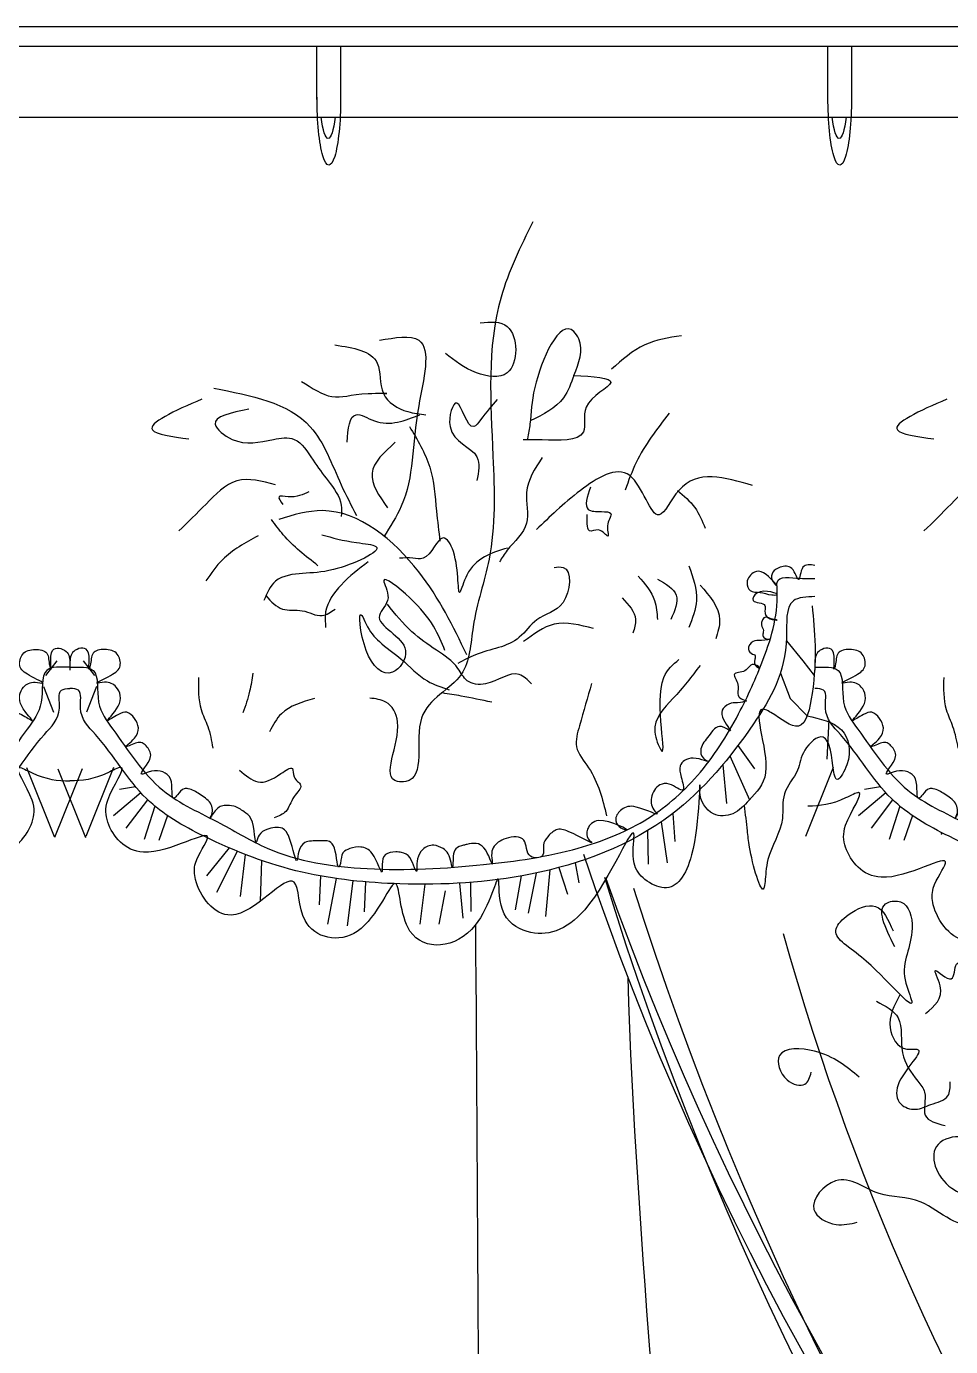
# Model space of a CAD drawing. Header units: inches. Extents: x 8.9 to 51.4, y 16 to 40.8.
# Drawn here: x 40.572 to 41.295, y 19.285 to 20.318 of the extents above; entities that cross this region are included whole.
import ezdxf

# ---------------------------------------------------------------- set-up
doc = ezdxf.new("R2010")
doc.units = ezdxf.units.IN
doc.header["$MEASUREMENT"] = 0
doc.layers.add('02', color=2, linetype='Continuous')
doc.layers.add('4', color=4, linetype='Continuous')

msp = doc.modelspace()

# ---------------------------------------------------------------- linework, layer by layer
at = {"layer": '02'}
for p, q in [((38.8495, 20.3024), (42.3624, 20.3023)), ((40.7995, 20.2608), (40.7995, 20.3024)), ((40.818, 20.3024), (40.818, 20.2616)), ((41.1992, 20.2608), (41.1992, 20.3024)), ((41.2177, 20.3024), (41.2177, 20.2616)), ((38.8508, 20.2469), (42.3617, 20.2469)), ((41.1668, 19.8369), (41.1797, 19.8213)), ((40.5959, 19.8213), (40.5871, 19.8099)), ((40.6166, 19.8213), (40.6254, 19.8099)), ((41.1797, 19.8213), (41.1885, 19.8099)), ((41.1621, 19.8117), (41.1698, 19.7918)), ((40.5856, 19.8012), (40.5933, 19.7813)), ((40.6269, 19.8012), (40.6192, 19.7813)), ((41.1698, 19.7918), (41.1829, 19.7783)), ((41.1999, 19.7753), (41.1983, 19.7443)), ((41.1288, 19.755), (41.1417, 19.7369)), ((41.1225, 19.7469), (41.1379, 19.7127)), ((40.5722, 19.7378), (40.5938, 19.6839)), ((40.6158, 19.7369), (40.5942, 19.683)), ((40.5967, 19.7369), (40.6183, 19.683)), ((40.6403, 19.7378), (40.6187, 19.6839)), ((41.1169, 19.74), (41.1199, 19.7097)), ((41.2033, 19.7379), (41.1817, 19.6839)), ((40.6618, 19.718), (40.6403, 19.7001)), ((40.6576, 19.7227), (40.6449, 19.7208)), ((41.2446, 19.718), (41.2232, 19.7001)), ((41.2405, 19.7227), (41.2278, 19.7208)), ((40.667, 19.7127), (40.6501, 19.6903)), ((40.6726, 19.7077), (40.6643, 19.6816)), ((41.2498, 19.7127), (41.233, 19.6903)), ((41.2555, 19.7077), (41.2471, 19.6816)), ((40.6826, 19.7002), (40.6759, 19.6808)), ((41.0689, 19.6953), (41.0735, 19.6633)), ((41.0778, 19.7018), (41.0794, 19.68)), ((41.2655, 19.7002), (41.2587, 19.6808)), ((41.0582, 19.6885), (41.0586, 19.6623)), ((40.7309, 19.6749), (40.7132, 19.6531)), ((40.7372, 19.6722), (40.7209, 19.64)), ((40.7434, 19.6698), (40.7394, 19.6369)), ((40.756, 19.6651), (40.755, 19.633)), ((41.0016, 19.6633), (41.0043, 19.6475)), ((40.8023, 19.653), (40.8011, 19.6305)), ((40.9593, 19.653), (40.9546, 19.6264)), ((40.971, 19.6553), (40.9646, 19.6239)), ((40.9816, 19.6577), (40.9782, 19.6214)), ((40.9888, 19.6596), (40.9956, 19.6388)), ((40.8146, 19.651), (40.8077, 19.6152)), ((40.8276, 19.6493), (40.8231, 19.6141)), ((40.8375, 19.6484), (40.8363, 19.625)), ((40.8838, 19.6465), (40.88, 19.6152)), ((40.8999, 19.6413), (40.8949, 19.6152)), ((40.911, 19.6473), (40.9136, 19.6201)), ((40.9195, 19.6479), (40.9198, 19.6251))]:
    msp.add_line(p, q, dxfattribs=at)
for centre, radius, start, end in [((43.2425, 20.4209), 2.3573, 198.5753, 242.1806), ((43.5046, 20.4127), 2.5942, 197.0515, 235.8886), ((43.3275, 20.4746), 2.445, 199.6848, 241.0065), ((43.5078, 20.4176), 2.5795, 197.463, 235.8886), ((43.0942, 20.1462), 2.0036, 195.5822, 231.8337)]:
    msp.add_arc(centre, radius, start, end, dxfattribs=at)
at = {"layer": '02', "extrusion": (0, 0, -1)}
for centre, major_axis, ratio, start_param, end_param in [((40.8088, 20.2616), (0, 0.0523), 0.176397, 1.570796, 4.728041), ((41.2085, 20.2616), (0, 0.0523), 0.176397, 1.570796, 4.728041), ((40.8083, 20.2663), (0, 0.0361), 0.176643, 2.136708, 4.146478), ((41.208, 20.2663), (0, 0.0361), 0.176643, 2.136708, 4.146478)]:
    msp.add_ellipse(centre, major_axis=major_axis, ratio=ratio, start_param=start_param, end_param=end_param, dxfattribs=at)
at = {"layer": '02'}
for points in [[(40.9683, 20.1649), (40.9435, 20.1059), (40.9372, 19.9816), (40.9341, 19.9009), (40.9217, 19.8481), (40.9124, 19.8108), (40.8813, 19.7766), (40.8689, 19.7269), (40.8626, 19.7269), (40.8626, 19.7735), (40.8533, 19.7891), (40.8409, 19.7922)], [(40.9272, 20.086), (40.9484, 20.083), (40.9484, 20.0468), (40.9242, 20.0468), (40.9, 20.0619)], [(41.0005, 20.0448), (41.0043, 20.0734), (41.0005, 20.0791), (40.9699, 20.0353), (40.9661, 20.0067), (40.9642, 19.9952)], [(40.8483, 20.0723), (40.8791, 20.0723), (40.8791, 20.021), (40.8654, 19.9424), (40.8517, 19.9184)], [(41.0846, 20.0758), (41.056, 20.0686), (41.0299, 20.0496)], [(40.8135, 20.0686), (40.8467, 20.0544), (40.8515, 20.0306), (40.8705, 20.0164), (40.8848, 20.014)], [(41.0005, 20.0448), (41.0293, 20.0391), (41.0101, 20.0198), (41.0079, 20.0006), (40.9758, 19.9942), (40.9608, 19.9942)], [(41.0005, 20.0448), (40.9924, 20.0273), (40.9664, 20.0091)], [(40.7187, 20.0347), (40.7943, 20.0045), (40.8184, 19.9592), (40.8305, 19.9351)], [(40.7873, 20.0401), (40.8111, 20.0282), (40.8396, 20.0306), (40.8539, 20.0306), (40.8491, 20.0306)], [(40.7094, 20.0262), (40.6708, 20.0021), (40.6993, 19.995)], [(40.9406, 20.0258), (40.9274, 20.0099), (40.9221, 20.0047), (40.9089, 20.0231), (40.9036, 20.0047), (40.9247, 19.9809), (40.9247, 19.9624)], [(41.2923, 20.0262), (41.2536, 20.0021), (41.2822, 19.995)], [(40.7463, 20.0183), (40.7198, 20.0065), (40.7331, 19.9947), (40.7655, 19.9947), (40.7817, 19.9947), (40.7964, 19.9785), (40.8082, 19.9623), (40.8185, 19.9432), (40.8185, 19.9344)], [(40.823, 19.9926), (40.8301, 20.014), (40.8444, 20.0092), (40.88, 20.014)], [(41.075, 20.0152), (41.0492, 19.9765), (41.0406, 19.955)], [(40.8719, 20.0047), (40.8877, 19.973), (40.893, 19.9386), (40.8957, 19.9149)], [(40.8607, 19.9924), (40.8426, 19.9683), (40.8547, 19.9411)], [(40.9756, 19.9804), (40.9635, 19.9532), (40.9635, 19.929), (40.9484, 19.9079), (40.9423, 19.8988)], [(41.1402, 19.9586), (41.0826, 19.9548), (41.0672, 19.9356), (41.0442, 19.9663), (41.0058, 19.9548), (40.9713, 19.9241)], [(40.7671, 19.9592), (40.7369, 19.9622), (40.7127, 19.9441), (40.6915, 19.923)], [(41.3499, 19.9592), (41.3197, 19.9622), (41.2956, 19.9441), (41.2744, 19.923)], [(40.7932, 19.9537), (40.7769, 19.9497), (40.7698, 19.9497), (40.7729, 19.9436)], [(41.0134, 19.9573), (41.0118, 19.9398), (41.0222, 19.9382), (41.0294, 19.9366), (41.027, 19.9286), (41.027, 19.919), (41.0198, 19.9238), (41.0126, 19.923), (41.011, 19.9286), (41.011, 19.9358)], [(41.0816, 19.9548), (41.0951, 19.9413), (41.1032, 19.9252)], [(40.8003, 19.8958), (40.7731, 19.92), (40.764, 19.932)], [(40.9167, 19.8261), (40.8791, 19.8911), (40.8038, 19.9389), (40.7696, 19.9321)], [(40.7534, 19.9191), (40.7256, 19.9005), (40.7126, 19.8839)], [(40.8033, 19.92), (40.8305, 19.9139), (40.8456, 19.9109), (40.8124, 19.8928), (40.7882, 19.8898), (40.7671, 19.8837), (40.758, 19.8686)], [(40.9485, 19.9096), (40.9168, 19.8885), (40.9115, 19.8753), (40.9062, 19.9069), (40.8983, 19.9175), (40.8825, 19.9017), (40.8745, 19.9017), (40.864, 19.9017)], [(40.8396, 19.8988), (40.8184, 19.8807), (40.8063, 19.8596), (40.8063, 19.8475)], [(40.9851, 19.8945), (40.992, 19.8945), (40.992, 19.8671), (40.9714, 19.8535), (40.9578, 19.8398), (40.9235, 19.8261), (40.9098, 19.8193)], [(41.0904, 19.8958), (41.0964, 19.8686), (41.0904, 19.8475)], [(40.8996, 19.8295), (40.8722, 19.8706), (40.8517, 19.8842), (40.8551, 19.8706), (40.8483, 19.8569), (40.8688, 19.8295), (40.8585, 19.8124), (40.838, 19.8295), (40.8346, 19.8569), (40.838, 19.85), (40.8483, 19.8364), (40.8654, 19.8227), (40.8859, 19.8056), (40.903, 19.7987)], [(41.0509, 19.8876), (41.0636, 19.8685), (41.0658, 19.8537)], [(41.0658, 19.8854), (41.0806, 19.8727), (41.0764, 19.8537)], [(41.0994, 19.8807), (41.1145, 19.8535), (41.1115, 19.8385)], [(40.7597, 19.8722), (40.7726, 19.8619), (40.788, 19.8606), (40.8035, 19.8568), (40.8138, 19.8619)], [(41.0382, 19.8706), (41.0488, 19.8537), (41.0467, 19.8431)], [(40.9674, 19.8034), (40.9578, 19.8106), (40.9314, 19.8034), (40.917, 19.8058), (40.9098, 19.8154), (40.893, 19.8297), (40.8738, 19.8441), (40.8546, 19.8657)], [(41.0159, 19.8466), (40.9851, 19.85), (40.9612, 19.8364)], [(41.0992, 19.8177), (41.078, 19.7918), (41.0638, 19.7659), (41.0685, 19.7518), (41.0709, 19.8083), (41.0827, 19.8224)], [(40.7069, 19.8083), (40.7089, 19.7832), (40.714, 19.7701), (40.718, 19.7531)], [(40.7494, 19.8117), (40.7468, 19.7975), (40.7416, 19.7808)], [(41.2898, 19.8083), (41.2918, 19.7832), (41.2968, 19.7701), (41.3009, 19.7531)], [(41.0143, 19.8036), (41.0049, 19.7706), (41.0026, 19.7541), (41.012, 19.7377), (41.0261, 19.7)], [(40.7976, 19.7918), (40.7717, 19.78), (40.7623, 19.7659)], [(40.9362, 19.789), (40.9122, 19.7938), (40.8978, 19.7962)], [(41.1829, 19.7783), (41.2098, 19.7673), (41.2141, 19.7401), (41.2069, 19.7286), (41.2012, 19.7515), (41.1954, 19.7616), (41.1811, 19.7515), (41.1754, 19.7358), (41.1652, 19.7173), (41.1636, 19.698), (41.1523, 19.6659), (41.1507, 19.6562), (41.1491, 19.6434), (41.1379, 19.6755), (41.1363, 19.6884), (41.1339, 19.7084)], [(40.739, 19.7357), (40.7532, 19.7267), (40.7713, 19.7331), (40.7803, 19.737), (40.7816, 19.7306), (40.7867, 19.7241), (40.7816, 19.7151), (40.7751, 19.7035), (40.7661, 19.6984)], [(41.2515, 19.5976), (41.2459, 19.6321), (41.2561, 19.6327), (41.2651, 19.6122), (41.2596, 19.5716), (41.2648, 19.555), (41.2255, 19.5894), (41.2056, 19.6117), (41.2152, 19.6225), (41.2365, 19.6292), (41.2502, 19.6101)], [(41.2756, 19.5454), (41.287, 19.5671), (41.2833, 19.579), (41.2957, 19.5725), (41.2998, 19.5841), (41.3137, 19.5729), (41.314, 19.5471), (41.3146, 19.5369), (41.3307, 19.5186), (41.3506, 19.4963), (41.354, 19.4688), (41.355, 19.4406), (41.3554, 19.4226)], [(41.2555, 19.5599), (41.2479, 19.5342), (41.2609, 19.5175), (41.2688, 19.5174), (41.2541, 19.4895), (41.2562, 19.4746), (41.2679, 19.4704), (41.2797, 19.4741), (41.2931, 19.4809), (41.2949, 19.4918)], [(41.2372, 19.5549), (41.2541, 19.542), (41.2575, 19.5146), (41.2696, 19.4924), (41.2749, 19.4837), (41.2754, 19.4657), (41.2909, 19.4576)], [(41.2237, 19.4955), (41.1888, 19.5158), (41.1614, 19.5124), (41.1673, 19.4935), (41.1813, 19.4901), (41.1862, 19.4994)], [(41.3261, 19.4111), (41.3041, 19.4487), (41.2854, 19.4429), (41.2961, 19.4086), (41.3185, 19.3916), (41.3142, 19.3834), (41.2721, 19.3977), (41.2392, 19.4045), (41.2052, 19.4144), (41.1883, 19.392), (41.2056, 19.3803), (41.2222, 19.3821)]]:
    msp.add_spline(points, degree=3, dxfattribs=at)
for points, knots in [([(41.1891, 19.896), (41.1854, 19.8966), (41.1778, 19.8979), (41.177, 19.8786), (41.1724, 19.8965), (41.1624, 19.8953), (41.1555, 19.8916), (41.1544, 19.8849), (41.1624, 19.8764), (41.1507, 19.8918), (41.1406, 19.8917), (41.1345, 19.884), (41.1377, 19.8746), (41.1472, 19.8755), (41.1527, 19.8729), (41.165, 19.8727), (41.1444, 19.8797), (41.1379, 19.8658), (41.1516, 19.8676), (41.1492, 19.8592), (41.1517, 19.8535), (41.1629, 19.8531), (41.1542, 19.8539), (41.1496, 19.8571), (41.1456, 19.8497), (41.1496, 19.8455), (41.1475, 19.8411), (41.1503, 19.8382), (41.1568, 19.8384), (41.1461, 19.8367), (41.1407, 19.8381), (41.1353, 19.831), (41.139, 19.8267), (41.1429, 19.8261), (41.1416, 19.8214), (41.1415, 19.8174), (41.148, 19.8145), (41.1393, 19.8217), (41.1362, 19.8116), (41.1225, 19.8129), (41.1305, 19.8029), (41.1279, 19.7964), (41.1304, 19.791), (41.1381, 19.7903), (41.1288, 19.7881), (41.1238, 19.7891), (41.1164, 19.7847), (41.1153, 19.7759), (41.1274, 19.7626), (41.1133, 19.7737), (41.1062, 19.762), (41.0989, 19.7545), (41.1, 19.7454), (41.1106, 19.7402), (41.0921, 19.7483), (41.0822, 19.7403), (41.0842, 19.7307), (41.0888, 19.7155), (41.0763, 19.7263), (41.0659, 19.7248), (41.0597, 19.7148), (41.0613, 19.7059), (41.0695, 19.6985), (41.0487, 19.7094), (41.0385, 19.7067), (41.0318, 19.6985), (41.0349, 19.6912), (41.0496, 19.6857), (41.0213, 19.7015), (41.0105, 19.6912), (41.0101, 19.6829), (41.0193, 19.6754), (40.9979, 19.6883), (40.987, 19.6906), (40.9799, 19.6841), (40.9754, 19.6774), (40.9786, 19.6671), (40.962, 19.6663), (40.965, 19.6847), (40.947, 19.6837), (40.9374, 19.6772), (40.9356, 19.6694), (40.9381, 19.6562), (40.9325, 19.6753), (40.9242, 19.6791), (40.9182, 19.6781), (40.913, 19.6767), (40.9072, 19.6751), (40.9058, 19.6683), (40.9058, 19.6539), (40.9038, 19.6702), (40.8978, 19.6749), (40.8904, 19.6783), (40.8816, 19.6747), (40.8776, 19.6665), (40.8775, 19.6609), (40.8776, 19.6531), (40.8736, 19.6691), (40.8669, 19.6712), (40.8627, 19.6719), (40.8612, 19.6719)], [0, 0, 0, 0, 11.521072, 23.843859, 36.113152, 47.231064, 55.621999, 63.203862, 69.020465, 85.474046, 94.222552, 106.325846, 114.425994, 123.899099, 135.198045, 139.853579, 158.557298, 166.360122, 178.355831, 183.589326, 192.467399, 199.546917, 206.418642, 210.763759, 219.167582, 224.957528, 229.557405, 234.090142, 237.78302, 245.897193, 254.026663, 262.55401, 268.869026, 271.046876, 275.08839, 282.146865, 285.763907, 291.425936, 302.730523, 313.024591, 323.312386, 332.258231, 338.124096, 343.271152, 349.195947, 358.185504, 366.98689, 375.1601, 390.092303, 399.190385, 414.325381, 428.554479, 437.827561, 443.695153, 458.701835, 472.936028, 483.539671, 495.846684, 509.905408, 518.810296, 533.336884, 546.623805, 548.903263, 569.057461, 582.974583, 593.480654, 601.415905, 608.625827, 635.904231, 649.123415, 658.824191, 662.243362, 685.326793, 697.526881, 707.848409, 716.856681, 726.557457, 737.873203, 754.483017, 771.490035, 786.482513, 793.910063, 802.006306, 819.306164, 827.605168, 836.510057, 839.834036, 847.773333, 855.416521, 865.920323, 879.425587, 886.263945, 895.699638, 906.927805, 917.023729, 926.724505, 928.335705, 942.167404, 951.589523, 956.987737, 956.987737, 956.987737, 956.987737]), ([(40.6062, 19.8163), (40.5988, 19.8164), (40.5819, 19.818), (40.5873, 19.7871), (40.565, 19.7582), (40.5397, 19.7177), (40.491, 19.6967), (40.4419, 19.6662), (40.3696, 19.6556), (40.2879, 19.6602), (40.2143, 19.6706), (40.1558, 19.6933), (40.1124, 19.7306), (40.0837, 19.776), (40.0614, 19.8257), (40.0514, 19.86), (40.0538, 19.8884), (40.036, 19.8854), (40.0269, 19.8858), (40.0234, 19.8859)], [3.403148, 3.403148, 3.403148, 3.403148, 3.494804, 3.616863, 3.733754, 4.034427, 4.287664, 4.488595, 4.87789, 5.322192, 5.688039, 5.959648, 6.226439, 6.508811, 6.737801, 7.019342, 7.035002, 7.125177, 7.181092, 7.181092, 7.181092, 7.181092]), ([(40.6062, 19.8163), (40.6137, 19.8164), (40.6306, 19.818), (40.6252, 19.7871), (40.6475, 19.7582), (40.6728, 19.7177), (40.7215, 19.6967), (40.7706, 19.6662), (40.8429, 19.6556), (40.9245, 19.6602), (40.9982, 19.6706), (41.0567, 19.6933), (41.1001, 19.7306), (41.1287, 19.776), (41.1511, 19.8257), (41.1611, 19.86), (41.1587, 19.8884), (41.1765, 19.8854), (41.1856, 19.8858), (41.1891, 19.8859)], [3.403148, 3.403148, 3.403148, 3.403148, 3.494804, 3.616863, 3.733754, 4.034427, 4.287664, 4.488595, 4.87789, 5.322192, 5.688039, 5.959648, 6.226439, 6.508811, 6.737801, 7.019342, 7.035002, 7.125177, 7.181092, 7.181092, 7.181092, 7.181092]), ([(41.1891, 19.8163), (41.1965, 19.8164), (41.2135, 19.818), (41.208, 19.7871), (41.2304, 19.7582), (41.2557, 19.7177), (41.3043, 19.6967), (41.3535, 19.6662), (41.4258, 19.6556), (41.5074, 19.6602), (41.5811, 19.6706), (41.6395, 19.6933), (41.683, 19.7306), (41.7116, 19.776), (41.734, 19.8257), (41.7439, 19.86), (41.7415, 19.8884), (41.7594, 19.8854), (41.7685, 19.8858), (41.772, 19.8859)], [3.403148, 3.403148, 3.403148, 3.403148, 3.494804, 3.616863, 3.733754, 4.034427, 4.287664, 4.488595, 4.87789, 5.322192, 5.688039, 5.959648, 6.226439, 6.508811, 6.737801, 7.019342, 7.035002, 7.125177, 7.181092, 7.181092, 7.181092, 7.181092]), ([(40.0234, 19.8716), (40.0299, 19.8714), (40.0475, 19.8708), (40.0418, 19.8198), (40.0734, 19.7653), (40.1365, 19.6885), (40.2398, 19.6498), (40.3395, 19.6443), (40.427, 19.6529), (40.4933, 19.6782), (40.5528, 19.7121), (40.5755, 19.7545), (40.6012, 19.7788), (40.5957, 19.7992), (40.6036, 19.7996), (40.6062, 19.7998)], [0, 0, 0, 0, 20.896685, 56.082304, 143.937634, 259.724367, 404.984952, 528.928334, 622.281062, 721.331139, 786.575874, 864.22403, 893.058722, 910.137915, 918.532207, 918.532207, 918.532207, 918.532207]), ([(41.1891, 19.8716), (41.1826, 19.8714), (41.1649, 19.8708), (41.1707, 19.8198), (41.1391, 19.7653), (41.076, 19.6885), (40.9727, 19.6498), (40.8729, 19.6443), (40.7855, 19.6529), (40.7192, 19.6782), (40.6597, 19.7121), (40.637, 19.7545), (40.6113, 19.7788), (40.6167, 19.7992), (40.6089, 19.7996), (40.6062, 19.7998)], [0, 0, 0, 0, 20.896685, 56.082304, 143.937634, 259.724367, 404.984952, 528.928334, 622.281062, 721.331139, 786.575874, 864.22403, 893.058722, 910.137915, 918.532207, 918.532207, 918.532207, 918.532207]), ([(41.772, 19.8716), (41.7654, 19.8714), (41.7478, 19.8708), (41.7536, 19.8198), (41.722, 19.7653), (41.6589, 19.6885), (41.5556, 19.6498), (41.4558, 19.6443), (41.3684, 19.6529), (41.302, 19.6782), (41.2425, 19.7121), (41.2199, 19.7545), (41.1941, 19.7788), (41.1996, 19.7992), (41.1918, 19.7996), (41.1891, 19.7998)], [0, 0, 0, 0, 20.896685, 56.082304, 143.937634, 259.724367, 404.984952, 528.928334, 622.281062, 721.331139, 786.575874, 864.22403, 893.058722, 910.137915, 918.532207, 918.532207, 918.532207, 918.532207]), ([(40.0256, 19.8645), (40.0236, 19.8443), (40.0207, 19.816), (40.0322, 19.7605), (40.0517, 19.7778), (40.0763, 19.7909), (40.0518, 19.7352), (40.0731, 19.7148), (40.086, 19.6999), (40.1059, 19.6992), (40.1137, 19.7125), (40.1132, 19.7383), (40.1133, 19.6681), (40.1347, 19.6386), (40.1573, 19.6492), (40.168, 19.6634), (40.1593, 19.7124), (40.1953, 19.6176), (40.2419, 19.6022), (40.2717, 19.6219), (40.2691, 19.6689), (40.2842, 19.5972), (40.3486, 19.5922), (40.3476, 19.673), (40.3736, 19.5953), (40.4292, 19.6073), (40.425, 19.6726), (40.4777, 19.6006), (40.5084, 19.642), (40.5097, 19.6655), (40.4837, 19.6994), (40.5502, 19.6561), (40.5773, 19.6895), (40.5798, 19.7139), (40.5576, 19.7439), (40.5844, 19.7291), (40.5967, 19.7273), (40.6062, 19.7274)], [0, 0, 0, 0, 0.333911, 0.469578, 0.586313, 0.60966, 0.849659, 0.971372, 1.052907, 1.126006, 1.224468, 1.234903, 1.487288, 1.650335, 1.729855, 1.805118, 1.909466, 2.248152, 2.4828, 2.608504, 2.724092, 2.919575, 3.168906, 3.357116, 3.591356, 3.794109, 3.94605, 4.216913, 4.408826, 4.471435, 4.577207, 4.827466, 5.005242, 5.08872, 5.222871, 5.276145, 5.423647, 5.423647, 5.423647, 5.423647]), ([(41.1869, 19.8645), (41.1889, 19.8443), (41.1918, 19.816), (41.1803, 19.7605), (41.1607, 19.7778), (41.1362, 19.7909), (41.1607, 19.7352), (41.1394, 19.7148), (41.1265, 19.6999), (41.1066, 19.6992), (41.0988, 19.7125), (41.0993, 19.7383), (41.0991, 19.6681), (41.0778, 19.6386), (41.0552, 19.6492), (41.0445, 19.6634), (41.0532, 19.7124), (41.0172, 19.6176), (40.9706, 19.6022), (40.9407, 19.6219), (40.9434, 19.6689), (40.9283, 19.5972), (40.8638, 19.5922), (40.8649, 19.673), (40.8389, 19.5953), (40.7833, 19.6073), (40.7875, 19.6726), (40.7348, 19.6006), (40.7041, 19.642), (40.7028, 19.6655), (40.7288, 19.6994), (40.6623, 19.6561), (40.6352, 19.6895), (40.6327, 19.7139), (40.6549, 19.7439), (40.628, 19.7291), (40.6158, 19.7273), (40.6062, 19.7274)], [0, 0, 0, 0, 0.333911, 0.469578, 0.586313, 0.60966, 0.849659, 0.971372, 1.052907, 1.126006, 1.224468, 1.234903, 1.487288, 1.650335, 1.729855, 1.805118, 1.909466, 2.248152, 2.4828, 2.608504, 2.724092, 2.919575, 3.168906, 3.357116, 3.591356, 3.794109, 3.94605, 4.216913, 4.408826, 4.471435, 4.577207, 4.827466, 5.005242, 5.08872, 5.222871, 5.276145, 5.423647, 5.423647, 5.423647, 5.423647]), ([(41.7641, 19.8447), (41.7661, 19.8246), (41.769, 19.7963), (41.7575, 19.7408), (41.738, 19.7581), (41.7134, 19.7711), (41.7379, 19.7155), (41.7166, 19.6951), (41.7037, 19.6802), (41.6838, 19.6795), (41.676, 19.6928), (41.6765, 19.7186), (41.6764, 19.6484), (41.655, 19.6189), (41.6324, 19.6295), (41.6217, 19.6437), (41.6304, 19.6927), (41.5944, 19.5979), (41.5478, 19.5825), (41.518, 19.6022), (41.5206, 19.6492), (41.5055, 19.5775), (41.4411, 19.5724), (41.4421, 19.6532), (41.4161, 19.5755), (41.3605, 19.5876), (41.3647, 19.6529), (41.312, 19.5808), (41.2813, 19.6223), (41.28, 19.6458), (41.306, 19.6797), (41.2395, 19.6364), (41.2124, 19.6698), (41.2099, 19.6942), (41.2321, 19.7242), (41.2053, 19.7094), (41.193, 19.7076), (41.1835, 19.7076)], [0, 0, 0, 0, 0.333911, 0.469578, 0.586313, 0.60966, 0.849659, 0.971372, 1.052907, 1.126006, 1.224468, 1.234903, 1.487288, 1.650335, 1.729855, 1.805118, 1.909466, 2.248152, 2.4828, 2.608504, 2.724092, 2.919575, 3.168906, 3.357116, 3.591356, 3.794109, 3.94605, 4.216913, 4.408826, 4.471435, 4.577207, 4.827466, 5.005242, 5.08872, 5.222871, 5.276145, 5.423647, 5.423647, 5.423647, 5.423647]), ([(40.3513, 19.6719), (40.3544, 19.6716), (40.3606, 19.6711), (40.3624, 19.6633), (40.3613, 19.6501), (40.3677, 19.6721), (40.378, 19.6765), (40.3864, 19.675), (40.3943, 19.6715), (40.3938, 19.6651), (40.3971, 19.6552), (40.3973, 19.6735), (40.403, 19.6813), (40.4125, 19.6799), (40.4225, 19.6812), (40.4277, 19.6734), (40.4286, 19.6582), (40.4329, 19.6815), (40.4396, 19.6925), (40.4512, 19.6902), (40.4585, 19.6865), (40.4619, 19.672), (40.4611, 19.6973), (40.4703, 19.7035), (40.477, 19.7081), (40.4858, 19.7084), (40.4914, 19.707), (40.4977, 19.6965), (40.4939, 19.7027), (40.4953, 19.7111), (40.5045, 19.7168), (40.5113, 19.7212), (40.5184, 19.7216), (40.5211, 19.7176), (40.528, 19.7099), (40.5242, 19.7292), (40.5338, 19.7351), (40.5416, 19.7362), (40.5564, 19.729), (40.5394, 19.7452), (40.5453, 19.7536), (40.5511, 19.7589), (40.5564, 19.7562), (40.5657, 19.7528), (40.5501, 19.763), (40.5531, 19.7744), (40.5614, 19.7825), (40.5689, 19.7795), (40.5822, 19.7705), (40.5643, 19.7867), (40.5676, 19.8008), (40.5769, 19.8058), (40.5901, 19.8024), (40.5732, 19.8101), (40.5654, 19.816), (40.5683, 19.8284), (40.5785, 19.8312), (40.5904, 19.8286), (40.5893, 19.8204), (40.5929, 19.8103), (40.5875, 19.8347), (40.6057, 19.8298), (40.6063, 19.8216), (40.6063, 19.8146), (40.6062, 19.8141), (40.6062, 19.8141)], [0, 0, 0, 0, 0.041416, 0.081012, 0.10814, 0.186594, 0.237095, 0.279328, 0.308335, 0.351356, 0.364555, 0.437952, 0.469261, 0.508995, 0.563651, 0.604178, 0.638149, 0.725341, 0.774204, 0.832263, 0.868001, 0.896289, 0.988022, 1.025176, 1.069848, 1.101496, 1.146168, 1.178233, 1.184841, 1.23454, 1.288377, 1.336716, 1.351319, 1.386477, 1.402992, 1.4774, 1.51668, 1.560587, 1.60031, 1.676032, 1.72049, 1.739186, 1.783862, 1.802332, 1.84775, 1.923629, 1.96102, 1.994319, 2.041404, 2.109333, 2.183158, 2.230937, 2.260571, 2.319828, 2.371791, 2.417224, 2.468415, 2.514906, 2.56391, 2.575526, 2.645697, 2.697288, 2.747248, 2.769285, 2.776541, 2.776541, 2.776541, 2.776541]), ([(40.8612, 19.6719), (40.8581, 19.6716), (40.8519, 19.6711), (40.8501, 19.6633), (40.8512, 19.6501), (40.8448, 19.6721), (40.8345, 19.6765), (40.8261, 19.675), (40.8181, 19.6715), (40.8187, 19.6651), (40.8154, 19.6552), (40.8152, 19.6735), (40.8094, 19.6813), (40.8, 19.6799), (40.79, 19.6812), (40.7848, 19.6734), (40.7839, 19.6582), (40.7796, 19.6815), (40.7729, 19.6925), (40.7613, 19.6902), (40.754, 19.6865), (40.7506, 19.672), (40.7514, 19.6973), (40.7421, 19.7035), (40.7355, 19.7081), (40.7267, 19.7084), (40.7211, 19.707), (40.7148, 19.6965), (40.7186, 19.7027), (40.7172, 19.7111), (40.7079, 19.7168), (40.7012, 19.7212), (40.6941, 19.7216), (40.6914, 19.7176), (40.6845, 19.7099), (40.6883, 19.7292), (40.6787, 19.7351), (40.6709, 19.7362), (40.6561, 19.729), (40.6731, 19.7452), (40.6672, 19.7536), (40.6614, 19.7589), (40.6561, 19.7562), (40.6468, 19.7528), (40.6623, 19.763), (40.6594, 19.7744), (40.6511, 19.7825), (40.6436, 19.7795), (40.6303, 19.7705), (40.6482, 19.7867), (40.6449, 19.8008), (40.6355, 19.8058), (40.6224, 19.8024), (40.6393, 19.8101), (40.6471, 19.816), (40.6442, 19.8284), (40.634, 19.8312), (40.6221, 19.8286), (40.6232, 19.8204), (40.6196, 19.8103), (40.625, 19.8347), (40.6068, 19.8298), (40.6062, 19.8216), (40.6062, 19.8146), (40.6062, 19.8141), (40.6062, 19.8141)], [0, 0, 0, 0, 0.041416, 0.081012, 0.10814, 0.186594, 0.237095, 0.279328, 0.308335, 0.351356, 0.364555, 0.437952, 0.469261, 0.508995, 0.563651, 0.604178, 0.638149, 0.725341, 0.774204, 0.832263, 0.868001, 0.896289, 0.988022, 1.025176, 1.069848, 1.101496, 1.146168, 1.178233, 1.184841, 1.23454, 1.288377, 1.336716, 1.351319, 1.386477, 1.402992, 1.4774, 1.51668, 1.560587, 1.60031, 1.676032, 1.72049, 1.739186, 1.783862, 1.802332, 1.84775, 1.923629, 1.96102, 1.994319, 2.041404, 2.109333, 2.183158, 2.230937, 2.260571, 2.319828, 2.371791, 2.417224, 2.468415, 2.514906, 2.56391, 2.575526, 2.645697, 2.697288, 2.747248, 2.769285, 2.776541, 2.776541, 2.776541, 2.776541]), ([(41.4441, 19.6719), (41.4409, 19.6716), (41.4348, 19.6711), (41.433, 19.6633), (41.434, 19.6501), (41.4277, 19.6721), (41.4173, 19.6765), (41.4089, 19.675), (41.401, 19.6715), (41.4016, 19.6651), (41.3983, 19.6552), (41.398, 19.6735), (41.3923, 19.6813), (41.3829, 19.6799), (41.3728, 19.6812), (41.3676, 19.6734), (41.3668, 19.6582), (41.3624, 19.6815), (41.3557, 19.6925), (41.3442, 19.6902), (41.3369, 19.6865), (41.3335, 19.672), (41.3343, 19.6973), (41.325, 19.7035), (41.3184, 19.7081), (41.3095, 19.7084), (41.3039, 19.707), (41.2977, 19.6965), (41.3015, 19.7027), (41.3001, 19.7111), (41.2908, 19.7168), (41.2841, 19.7212), (41.2769, 19.7216), (41.2743, 19.7176), (41.2673, 19.7099), (41.2711, 19.7292), (41.2616, 19.7351), (41.2537, 19.7362), (41.2389, 19.729), (41.256, 19.7452), (41.25, 19.7536), (41.2443, 19.7589), (41.239, 19.7562), (41.2296, 19.7528), (41.2452, 19.763), (41.2422, 19.7744), (41.234, 19.7825), (41.2265, 19.7795), (41.2132, 19.7705), (41.231, 19.7867), (41.2278, 19.8008), (41.2184, 19.8058), (41.2053, 19.8024), (41.2221, 19.8101), (41.2299, 19.816), (41.2271, 19.8284), (41.2169, 19.8312), (41.2049, 19.8286), (41.2061, 19.8204), (41.2025, 19.8103), (41.2079, 19.8347), (41.1896, 19.8298), (41.1891, 19.8216), (41.1891, 19.8146), (41.1891, 19.8141), (41.1891, 19.8141)], [0, 0, 0, 0, 0.041416, 0.081012, 0.10814, 0.186594, 0.237095, 0.279328, 0.308335, 0.351356, 0.364555, 0.437952, 0.469261, 0.508995, 0.563651, 0.604178, 0.638149, 0.725341, 0.774204, 0.832263, 0.868001, 0.896289, 0.988022, 1.025176, 1.069848, 1.101496, 1.146168, 1.178233, 1.184841, 1.23454, 1.288377, 1.336716, 1.351319, 1.386477, 1.402992, 1.4774, 1.51668, 1.560587, 1.60031, 1.676032, 1.72049, 1.739186, 1.783862, 1.802332, 1.84775, 1.923629, 1.96102, 1.994319, 2.041404, 2.109333, 2.183158, 2.230937, 2.260571, 2.319828, 2.371791, 2.417224, 2.468415, 2.514906, 2.56391, 2.575526, 2.645697, 2.697288, 2.747248, 2.769285, 2.776541, 2.776541, 2.776541, 2.776541]), ([(40.9235, 19.6147), (40.9251, 19.3818), (40.9274, 18.8575), (40.9445, 18.1141), (40.9742, 17.4745), (40.9719, 17.1257), (40.9683, 16.9474)], [5.097627, 5.097627, 5.097627, 5.097627, 9.85818, 15.812613, 20.291338, 22.939934, 22.939934, 22.939934, 22.939934]), ([(41.0426, 19.5739), (41.0492, 19.3593), (41.0985, 18.9296), (41.0823, 18.1663), (41.0614, 17.5222), (41.0626, 17.0942), (41.0471, 16.9518)], [5.444472, 5.444472, 5.444472, 5.444472, 9.832476, 14.261297, 21.025094, 23.006985, 23.006985, 23.006985, 23.006985])]:
    msp.add_open_spline(points, degree=3, knots=knots, dxfattribs=at)
msp.add_point((41.288, 19.6859), dxfattribs=at)
at = {"layer": '4'}
msp.add_line((30.6976, 20.3179), (51.0238, 20.3179), dxfattribs=at)

doc.saveas('drawing.dxf')
